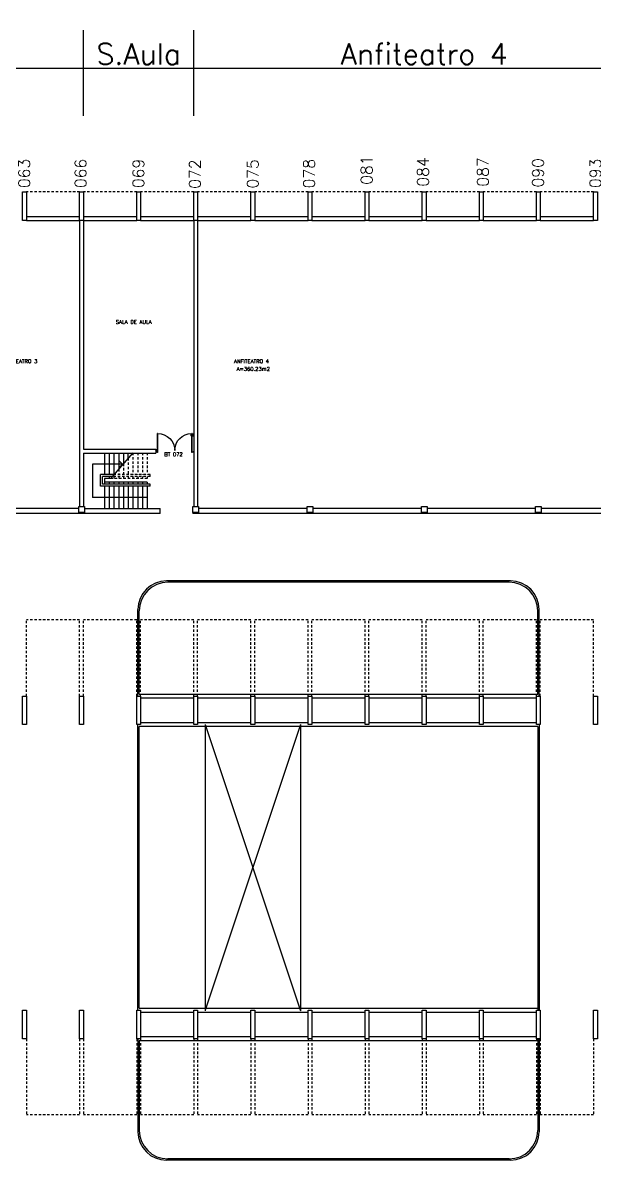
# Model space of a CAD drawing. Header units: millimetres. Extents: x 2860 to 3104, y 1039 to 1134.
# Drawn here: x 2936.1 to 2966.1, y 1073.8 to 1133.6 of the extents above; entities that cross this region are included whole.
import ezdxf
from ezdxf.enums import TextEntityAlignment as Align

# ---------------------------------------------------------------- set-up
doc = ezdxf.new("R2010")
doc.units = ezdxf.units.MM
doc.linetypes.add('HIDDEN2', pattern=[0.1875, 0.125, -0.0625])
for name, color, linetype in [('ALV', 2, 'Continuous'), ('ESC', 1, 'Continuous'), ('ESQ', 2, 'Continuous'), ('ESTR', 3, 'Continuous'), ('NOPILAR1', 2, 'Continuous'), ('PISO', 1, 'Continuous'), ('PROJ', 1, 'HIDDEN2'), ('TEXTO', 2, 'Continuous'), ('TEXTO-CENTRO-CUSTO', 2, 'Continuous'), ('TEXTO-ENDEREÇO', 2, 'Continuous'), ('ÁREA', 2, 'Continuous')]:
    doc.layers.add(name, color=color, linetype=linetype)
doc.styles.add('1', font='romans.shx')
doc.styles.add('NOPILAR', font='simplex.shx', dxfattribs={"height": 0.6})
doc.styles.add('UNB-100', font='simplex.shx', dxfattribs={"height": 0.2})
doc.styles.add('UNB-100-1', font='simplex.shx', dxfattribs={"height": 0.2})
doc.dimstyles.new('1-600', dxfattribs={"dimtxt": 1.1, "dimasz": 2.5, "dimexe": 2, "dimexo": 4, "dimgap": 0.2, "dimtad": 1, "dimdec": 0, "dimzin": 4, "dimdsep": 46, "dimlunit": 6, "dimtxsty": '1', "dimblk1": 'NONE', "dimblk2": 'NONE', "dimsah": 1, "dimcen": 0, "dimclrd": 2, "dimclre": 2, "dimclrt": 2, "dimadec": 0, "dimazin": 0, "dimtfac": 1, "dimtdec": 0, "dimtmove": 2, "dimatfit": 3, "dimldrblk": 'NONE', "dimfxl": 1, "dimtolj": 1, "dimtzin": 0, "dimarcsym": 0})

# ---------------------------------------------------------------- blocks, each defined once
blk = doc.blocks.new('PILB-TTS')
blk.add_lwpolyline([(-0.3, 0.306), (0, 0.306), (0, 0), (-0.3, 0)], close=True)
blk = doc.blocks.new('ESCB-TTS')
at = {"color": 1}
for p, q in [((-2.701, 0.004), (-2.701, -1.143)), ((-2.451, 0.004), (-2.451, -1.143)), ((-1.201, 0.004), (-2.375, -1.343)), ((-2.201, 0.004), (-2.201, -1.143)), ((-1.951, 0.004), (-1.951, -0.856)), ((-1.701, 0.004), (-1.701, -0.57)), ((-1.451, -0.283), (-1.451, 0.004)), ((-2.201, -1.143), (-2.899, -1.143)), ((-2.899, -1.746), (-2.899, -1.143)), ((-0.299, -1.746), (-2.899, -1.746)), ((-2.288, -1.243), (-2.799, -1.243)), ((-2.799, -1.646), (-2.799, -1.243)), ((-0.299, -1.646), (-2.799, -1.646)), ((-2.375, -1.343), (-2.701, -1.343)), ((-2.701, -1.343), (-2.701, -1.646)), ((-1.942, -1.547), (-2.701, -1.547)), ((-2.701, -1.746), (-2.701, -2.897)), ((-2.451, -1.243), (-2.451, -1.343)), ((-2.451, -1.547), (-2.451, -1.646)), ((-2.451, -1.746), (-2.451, -2.897)), ((-2.201, -1.243), (-2.201, -1.343)), ((-2.201, -1.547), (-2.201, -1.646)), ((-2.201, -1.746), (-2.201, -2.897)), ((-1.951, -1.547), (-1.951, -1.646)), ((-1.951, -1.746), (-1.951, -2.897)), ((-1.665, -1.547), (-1.942, -1.547)), ((-0.944, -1.547), (-1.73, -1.547)), ((-1.701, -1.547), (-1.701, -1.646)), ((-1.701, -1.746), (-1.701, -2.897)), ((-1.451, -1.243), (-1.451, -1.343)), ((-1.451, -1.547), (-1.451, -1.646)), ((-1.451, -1.746), (-1.451, -2.897)), ((-1.201, -1.547), (-1.201, -1.646)), ((-1.201, -1.746), (-1.201, -2.897)), ((-0.951, -1.547), (-0.951, -1.646)), ((-0.951, -1.746), (-0.951, -2.897)), ((-0.451, -1.547), (-0.944, -1.547)), ((-0.701, -1.547), (-0.701, -1.646)), ((-0.701, -1.746), (-0.701, -2.897)), ((-0.451, -1.547), (-0.451, -1.646)), ((-0.451, -1.746), (-0.451, -2.897)), ((-0.299, -1.746), (-0.299, -1.646))]:
    blk.add_line(p, q, dxfattribs=at)
at = {"color": 1, "linetype": 'HIDDEN2'}
for p, q in [((-1.201, 0.004), (-1.201, -1.143)), ((-0.951, 0.004), (-0.951, -1.143)), ((-0.701, 0.004), (-0.701, -1.143)), ((-0.451, 0.004), (-0.451, -1.143)), ((-1.701, -0.57), (-1.701, -1.143)), ((-1.451, -0.283), (-1.451, -1.143)), ((-0.299, -1.143), (-2.201, -1.143)), ((-1.951, -0.856), (-1.951, -1.143)), ((-0.299, -1.243), (-0.299, -1.143)), ((-0.451, -1.343), (-2.375, -1.343)), ((-0.299, -1.243), (-2.288, -1.243)), ((-1.951, -1.243), (-1.951, -1.343)), ((-1.701, -1.243), (-1.701, -1.343)), ((-1.201, -1.243), (-1.201, -1.343)), ((-0.951, -1.243), (-0.951, -1.343)), ((-0.701, -1.243), (-0.701, -1.343)), ((-0.451, -1.243), (-0.451, -1.343))]:
    blk.add_line(p, q, dxfattribs=at)
blk = doc.blocks.new('PTDP-TTS')
at = {"color": 2}
for p, q in [((0.084, 0.9), (0.115, 0.9)), ((0.084, -0.1), (0.084, 0.9)), ((0.114, -0.1), (0.114, 0.9)), ((1.884, 0.9), (1.914, 0.9)), ((1.884, -0.1), (1.884, 0.9)), ((1.914, -0.1), (1.914, 0.9)), ((0.084, -0.1), (0.115, -0.1)), ((1.885, -0.101), (1.915, -0.101))]:
    blk.add_line(p, q, dxfattribs=at)
at = {"color": 1}
for centre, radius, start, end in [((0.114, 0.006), 0.892, 0, 90), ((1.899, 0.006), 0.892, 90, 180), ((0.098, 0), 0.098, 180, 270), ((1.896, -0.001), 0.0991, 271.7192, 0)]:
    blk.add_arc(centre, radius, start, end, dxfattribs=at)
at = {"layer": 'ESQ', "color": 1}
for p, q in [((0.044, 0.86), (0.044, 0.77)), ((0.044, 0.86), (0.084, 0.86)), ((0.054, 0.77), (0.044, 0.77)), ((0.054, 0.85), (0.054, 0.77)), ((0.054, 0.85), (0.084, 0.85)), ((0.154, 0.86), (0.114, 0.86)), ((0.144, 0.85), (0.114, 0.85)), ((0.144, 0.85), (0.144, 0.77)), ((0.144, 0.77), (0.154, 0.77)), ((0.154, 0.86), (0.154, 0.77))]:
    blk.add_line(p, q, dxfattribs=at)
blk = doc.blocks.new('*D77')
at = {"layer": 'DEFPOINTS', "color": 0, "transparency": 16777216}
for p in [(2939.308, 1131.18), (2921.108, 1124.68), (2939.308, 1124.68)]:
    blk.add_point(p, dxfattribs=at)
at = {"layer": 'TEXTO-CENTRO-CUSTO', "color": 2, "lineweight": -2, "transparency": 16777216}
for p, q in [((2921.108, 1128.68), (2921.108, 1133.18)), ((2939.308, 1128.68), (2939.308, 1133.18)), ((2921.108, 1131.18), (2939.308, 1131.18))]:
    blk.add_line(p, q, dxfattribs=at)
at = {"layer": 'TEXTO-CENTRO-CUSTO', "color": 2, "transparency": 16777216, "insert": (2930.208, 1131.93), "char_height": 1.1, "attachment_point": 5, "style": '1'}
blk.add_mtext('\\A1;Anfiteatro 3', dxfattribs=at)
blk = doc.blocks.new('_NONE')
at = {"color": 0, "linetype": 'ByBlock'}
blk.add_circle((0, 0), 0.25, dxfattribs=at)
blk = doc.blocks.new('*D79')
at = {"layer": 'DEFPOINTS', "color": 0, "transparency": 16777216}
for p in [(2969.308, 1131.18), (2945.108, 1124.68), (2969.308, 1124.68)]:
    blk.add_point(p, dxfattribs=at)
at = {"layer": 'TEXTO-CENTRO-CUSTO', "color": 2, "lineweight": -2, "transparency": 16777216}
for p, q in [((2945.108, 1128.68), (2945.108, 1133.18)), ((2969.308, 1128.68), (2969.308, 1133.18)), ((2945.108, 1131.18), (2969.308, 1131.18))]:
    blk.add_line(p, q, dxfattribs=at)
at = {"layer": 'TEXTO-CENTRO-CUSTO', "color": 2, "transparency": 16777216, "insert": (2957.208, 1131.93), "char_height": 1.1, "attachment_point": 5, "style": '1'}
blk.add_mtext('\\A1;Anfiteatro 4', dxfattribs=at)
blk = doc.blocks.new('*D80')
at = {"layer": 'DEFPOINTS', "color": 0, "transparency": 16777216}
for p in [(2945.108, 1131.18), (2939.308, 1124.68), (2945.108, 1124.68)]:
    blk.add_point(p, dxfattribs=at)
at = {"layer": 'TEXTO-CENTRO-CUSTO', "color": 2, "lineweight": -2, "transparency": 16777216}
for p, q in [((2939.308, 1128.68), (2939.308, 1133.18)), ((2945.108, 1128.68), (2945.108, 1133.18)), ((2939.308, 1131.18), (2945.108, 1131.18))]:
    blk.add_line(p, q, dxfattribs=at)
at = {"layer": 'TEXTO-CENTRO-CUSTO', "color": 2, "transparency": 16777216, "insert": (2942.208, 1131.93), "char_height": 1.1, "attachment_point": 5, "style": '1'}
blk.add_mtext('\\A1;S.Aula', dxfattribs=at)

msp = doc.modelspace()

# ---------------------------------------------------------------- linework, layer by layer
at = {"layer": 'ALV'}
for p, q in [((2936.308, 1123.38), (2939.108, 1123.38)), ((2936.308, 1123.18), (2939.108, 1123.18)), ((2939.108, 1123.18), (2939.108, 1108.144)), ((2939.308, 1123.38), (2942.108, 1123.38)), ((2939.308, 1123.18), (2939.308, 1111.156)), ((2939.308, 1123.18), (2942.108, 1123.18)), ((2942.308, 1123.38), (2945.108, 1123.38)), ((2942.308, 1123.18), (2945.108, 1123.18)), ((2945.108, 1123.18), (2945.108, 1108.144)), ((2945.308, 1123.38), (2948.108, 1123.38)), ((2945.308, 1123.18), (2945.308, 1108.144)), ((2945.308, 1123.18), (2948.108, 1123.18)), ((2948.308, 1123.38), (2951.108, 1123.38)), ((2948.308, 1123.18), (2951.108, 1123.18)), ((2951.308, 1123.38), (2954.108, 1123.38)), ((2951.308, 1123.18), (2954.108, 1123.18)), ((2954.308, 1123.38), (2957.108, 1123.38)), ((2954.308, 1123.18), (2957.108, 1123.18)), ((2957.308, 1123.38), (2960.108, 1123.38)), ((2957.308, 1123.18), (2960.108, 1123.18)), ((2960.308, 1123.38), (2963.108, 1123.38)), ((2960.308, 1123.18), (2963.108, 1123.18)), ((2963.308, 1123.38), (2966.108, 1123.38)), ((2963.308, 1123.18), (2966.108, 1123.18)), ((2939.308, 1111.156), (2943.112, 1111.156)), ((2939.308, 1110.956), (2943.112, 1110.956)), ((2939.308, 1110.956), (2939.308, 1108.144)), ((2943.112, 1111.156), (2943.112, 1110.956)), ((2939.208, 1107.789), (2933.21, 1107.789)), ((2939.058, 1108.039), (2933.358, 1108.039)), ((2943.335, 1107.789), (2938.859, 1107.789)), ((2939.358, 1108.039), (2943.335, 1108.039)), ((2943.335, 1107.789), (2943.335, 1108.039)), ((2945.058, 1107.838), (2945.058, 1107.789)), ((2951.208, 1107.789), (2945.058, 1107.789)), ((2951.058, 1108.039), (2945.358, 1108.039)), ((2957.208, 1107.789), (2951.21, 1107.789)), ((2957.058, 1108.039), (2951.358, 1108.039)), ((2963.208, 1107.789), (2957.21, 1107.789)), ((2963.058, 1108.039), (2957.358, 1108.039)), ((2969.358, 1107.789), (2963.21, 1107.789)), ((2969.058, 1108.039), (2963.358, 1108.039))]:
    msp.add_line(p, q, dxfattribs=at)
at = {"layer": 'ESC'}
for p, q in [((2939.784, 1110.366), (2939.784, 1108.615)), ((2941.363, 1110.366), (2939.784, 1110.366)), ((2941.363, 1110.366), (2941.186, 1110.543)), ((2941.363, 1110.366), (2941.186, 1110.19)), ((2942.66, 1108.615), (2939.784, 1108.615))]:
    msp.add_line(p, q, dxfattribs=at)
at = {"layer": 'ESQ'}
for p, q in [((2944.954, 1111.949), (2944.994, 1111.949)), ((2944.954, 1111.949), (2944.954, 1111.859)), ((2944.964, 1111.859), (2944.954, 1111.859)), ((2944.964, 1111.939), (2944.964, 1111.859)), ((2944.964, 1111.939), (2944.994, 1111.939)), ((2945.064, 1111.949), (2945.024, 1111.949)), ((2945.054, 1111.939), (2945.024, 1111.939)), ((2945.054, 1111.939), (2945.054, 1111.859)), ((2945.054, 1111.859), (2945.064, 1111.859)), ((2945.064, 1111.949), (2945.064, 1111.859))]:
    msp.add_line(p, q, dxfattribs=at)
at = {"layer": 'ESTR'}
for points in [[(2936.308, 1124.68), (2936.308, 1123.18), (2936.108, 1123.18), (2936.108, 1124.68)], [(2939.308, 1124.68), (2939.308, 1123.18), (2939.108, 1123.18), (2939.108, 1124.68)], [(2942.308, 1124.68), (2942.308, 1123.18), (2942.108, 1123.18), (2942.108, 1124.68)], [(2945.308, 1124.68), (2945.308, 1123.18), (2945.108, 1123.18), (2945.108, 1124.68)], [(2948.308, 1124.68), (2948.308, 1123.18), (2948.108, 1123.18), (2948.108, 1124.68)], [(2951.308, 1124.68), (2951.308, 1123.18), (2951.108, 1123.18), (2951.108, 1124.68)], [(2954.308, 1124.68), (2954.308, 1123.18), (2954.108, 1123.18), (2954.108, 1124.68)], [(2957.308, 1124.68), (2957.308, 1123.18), (2957.108, 1123.18), (2957.108, 1124.68)], [(2960.308, 1124.68), (2960.308, 1123.18), (2960.108, 1123.18), (2960.108, 1124.68)], [(2963.308, 1124.68), (2963.308, 1123.18), (2963.108, 1123.18), (2963.108, 1124.68)], [(2966.308, 1124.68), (2966.308, 1123.18), (2966.108, 1123.18), (2966.108, 1124.68)], [(2936.308, 1098.188), (2936.308, 1096.688), (2936.108, 1096.688), (2936.108, 1098.188)], [(2939.308, 1098.188), (2939.308, 1096.688), (2939.108, 1096.688), (2939.108, 1098.188)], [(2942.308, 1098.188), (2942.308, 1096.688), (2942.108, 1096.688), (2942.108, 1098.188)], [(2945.308, 1098.188), (2945.308, 1096.688), (2945.108, 1096.688), (2945.108, 1098.188)], [(2948.308, 1098.188), (2948.308, 1096.688), (2948.108, 1096.688), (2948.108, 1098.188)], [(2951.308, 1098.188), (2951.308, 1096.688), (2951.108, 1096.688), (2951.108, 1098.188)], [(2954.308, 1098.188), (2954.308, 1096.688), (2954.108, 1096.688), (2954.108, 1098.188)], [(2957.308, 1098.188), (2957.308, 1096.688), (2957.108, 1096.688), (2957.108, 1098.188)], [(2960.308, 1098.188), (2960.308, 1096.688), (2960.108, 1096.688), (2960.108, 1098.188)], [(2963.308, 1098.188), (2963.308, 1096.688), (2963.108, 1096.688), (2963.108, 1098.188)], [(2966.308, 1098.188), (2966.308, 1096.688), (2966.108, 1096.688), (2966.108, 1098.188)], [(2936.308, 1081.678), (2936.308, 1080.178), (2936.108, 1080.178), (2936.108, 1081.678)], [(2939.308, 1081.678), (2939.308, 1080.178), (2939.108, 1080.178), (2939.108, 1081.678)], [(2942.308, 1081.678), (2942.308, 1080.178), (2942.108, 1080.178), (2942.108, 1081.678)], [(2945.308, 1081.678), (2945.308, 1080.178), (2945.108, 1080.178), (2945.108, 1081.678)], [(2948.308, 1081.678), (2948.308, 1080.178), (2948.108, 1080.178), (2948.108, 1081.678)], [(2951.308, 1081.678), (2951.308, 1080.178), (2951.108, 1080.178), (2951.108, 1081.678)], [(2954.308, 1081.678), (2954.308, 1080.178), (2954.108, 1080.178), (2954.108, 1081.678)], [(2957.308, 1081.678), (2957.308, 1080.178), (2957.108, 1080.178), (2957.108, 1081.678)], [(2960.308, 1081.678), (2960.308, 1080.178), (2960.108, 1080.178), (2960.108, 1081.678)], [(2963.308, 1081.678), (2963.308, 1080.178), (2963.108, 1080.178), (2963.108, 1081.678)], [(2966.308, 1081.678), (2966.308, 1080.178), (2966.108, 1080.178), (2966.108, 1081.678)]]:
    msp.add_lwpolyline(points, close=True, dxfattribs=at)
at = {"layer": 'PISO'}
for p, q in [((2961.743, 1104.239), (2943.673, 1104.239)), ((2961.673, 1104.169), (2943.743, 1104.169)), ((2942.173, 1098.188), (2942.173, 1102.739)), ((2942.243, 1098.288), (2942.243, 1102.669)), ((2963.173, 1098.288), (2963.173, 1102.669)), ((2963.243, 1098.188), (2963.243, 1102.739)), ((2942.173, 1081.678), (2942.173, 1096.688)), ((2942.243, 1081.778), (2942.243, 1096.588)), ((2945.708, 1096.688), (2950.706, 1081.645)), ((2945.708, 1096.688), (2945.708, 1081.655)), ((2950.718, 1096.688), (2945.708, 1081.678)), ((2950.718, 1096.688), (2950.718, 1081.685)), ((2963.173, 1096.588), (2963.173, 1081.678)), ((2963.243, 1096.688), (2963.243, 1081.678)), ((2942.173, 1080.178), (2942.173, 1075.295)), ((2963.173, 1080.178), (2963.173, 1075.365)), ((2963.243, 1080.178), (2963.243, 1075.295)), ((2942.243, 1080.078), (2942.243, 1075.365)), ((2961.743, 1073.795), (2943.673, 1073.795)), ((2961.673, 1073.865), (2943.743, 1073.865))]:
    msp.add_line(p, q, dxfattribs=at)
at = {"layer": 'PISO', "color": 1}
for p, q in [((2942.243, 1098.288), (2963.173, 1098.288)), ((2942.308, 1098.088), (2945.108, 1098.088)), ((2945.308, 1098.088), (2948.108, 1098.088)), ((2948.308, 1098.088), (2951.108, 1098.088)), ((2951.308, 1098.088), (2954.108, 1098.088)), ((2954.308, 1098.088), (2957.108, 1098.088)), ((2957.308, 1098.088), (2960.108, 1098.088)), ((2960.308, 1098.088), (2963.108, 1098.088)), ((2963.173, 1096.588), (2942.243, 1096.588)), ((2945.108, 1096.788), (2942.308, 1096.788)), ((2948.108, 1096.788), (2945.308, 1096.788)), ((2951.108, 1096.788), (2948.308, 1096.788)), ((2954.108, 1096.788), (2951.308, 1096.788)), ((2957.108, 1096.788), (2954.308, 1096.788)), ((2960.108, 1096.788), (2957.308, 1096.788)), ((2963.108, 1096.788), (2960.308, 1096.788)), ((2942.243, 1081.778), (2963.173, 1081.778)), ((2942.308, 1081.578), (2945.108, 1081.578)), ((2945.308, 1081.578), (2948.108, 1081.578)), ((2948.308, 1081.578), (2951.108, 1081.578)), ((2951.308, 1081.578), (2954.108, 1081.578)), ((2954.308, 1081.578), (2957.108, 1081.578)), ((2957.308, 1081.578), (2960.108, 1081.578)), ((2960.308, 1081.578), (2963.108, 1081.578)), ((2945.108, 1080.278), (2942.308, 1080.278)), ((2948.108, 1080.278), (2945.308, 1080.278)), ((2951.108, 1080.278), (2948.308, 1080.278)), ((2954.108, 1080.278), (2951.308, 1080.278)), ((2957.108, 1080.278), (2954.308, 1080.278)), ((2960.108, 1080.278), (2957.308, 1080.278)), ((2963.108, 1080.278), (2960.308, 1080.278)), ((2963.173, 1080.078), (2942.243, 1080.078))]:
    msp.add_line(p, q, dxfattribs=at)
at = {"layer": 'PISO'}
for centre, start, end in [((2943.673, 1102.739), 90, 180), ((2943.743, 1102.669), 90, 180), ((2961.673, 1102.669), 0, 90), ((2961.743, 1102.739), 0, 90), ((2943.743, 1075.365), 180, 270), ((2961.673, 1075.365), 270, 0), ((2943.673, 1075.295), 180, 270), ((2961.743, 1075.295), 270, 0)]:
    msp.add_arc(centre, 1.5, start, end, dxfattribs=at)
at = {"layer": 'PROJ'}
for p, q in [((2939.108, 1124.68), (2936.308, 1124.68)), ((2942.108, 1124.68), (2939.308, 1124.68)), ((2945.108, 1124.68), (2942.308, 1124.68)), ((2948.108, 1124.68), (2945.308, 1124.68)), ((2951.108, 1124.68), (2948.308, 1124.68)), ((2954.108, 1124.68), (2951.308, 1124.68)), ((2957.108, 1124.68), (2954.308, 1124.68)), ((2960.108, 1124.68), (2957.308, 1124.68)), ((2963.108, 1124.68), (2960.308, 1124.68)), ((2966.108, 1124.68), (2963.308, 1124.68)), ((2936.308, 1098.188), (2936.308, 1102.188)), ((2939.108, 1102.188), (2936.308, 1102.188)), ((2939.108, 1098.188), (2939.108, 1102.188)), ((2942.108, 1102.188), (2939.308, 1102.188)), ((2939.308, 1098.188), (2939.308, 1102.188)), ((2942.108, 1098.188), (2942.108, 1102.188)), ((2942.308, 1098.188), (2942.308, 1102.188)), ((2945.108, 1102.188), (2942.308, 1102.188)), ((2945.108, 1098.188), (2945.108, 1102.188)), ((2945.308, 1098.188), (2945.308, 1102.188)), ((2948.108, 1102.188), (2945.308, 1102.188)), ((2948.108, 1098.188), (2948.108, 1102.188)), ((2948.308, 1098.188), (2948.308, 1102.188)), ((2951.108, 1102.188), (2948.308, 1102.188)), ((2951.108, 1098.188), (2951.108, 1102.188)), ((2951.308, 1098.188), (2951.308, 1102.188)), ((2954.108, 1102.188), (2951.308, 1102.188)), ((2954.108, 1098.188), (2954.108, 1102.188)), ((2957.108, 1102.188), (2954.308, 1102.188)), ((2954.308, 1098.188), (2954.308, 1102.188)), ((2957.108, 1098.188), (2957.108, 1102.188)), ((2957.308, 1098.188), (2957.308, 1102.188)), ((2960.108, 1102.188), (2957.308, 1102.188)), ((2960.108, 1098.188), (2960.108, 1102.188)), ((2963.108, 1102.188), (2960.308, 1102.188)), ((2960.308, 1098.188), (2960.308, 1102.188)), ((2963.108, 1098.188), (2963.108, 1102.188)), ((2963.308, 1098.188), (2963.308, 1102.188)), ((2966.108, 1102.188), (2963.308, 1102.188)), ((2966.108, 1098.188), (2966.108, 1102.188)), ((2936.308, 1080.178), (2936.308, 1076.178)), ((2939.108, 1080.178), (2939.108, 1076.178)), ((2939.308, 1080.178), (2939.308, 1076.178)), ((2942.108, 1080.178), (2942.108, 1076.178)), ((2942.308, 1080.178), (2942.308, 1076.178)), ((2945.108, 1080.178), (2945.108, 1076.178)), ((2945.308, 1080.178), (2945.308, 1076.178)), ((2948.108, 1080.178), (2948.108, 1076.178)), ((2948.308, 1080.178), (2948.308, 1076.178)), ((2951.108, 1080.178), (2951.108, 1076.178)), ((2951.308, 1080.178), (2951.308, 1076.178)), ((2954.108, 1080.178), (2954.108, 1076.178)), ((2954.308, 1080.178), (2954.308, 1076.178)), ((2957.108, 1080.178), (2957.108, 1076.178)), ((2957.308, 1080.178), (2957.308, 1076.178)), ((2960.108, 1080.178), (2960.108, 1076.178)), ((2960.308, 1080.178), (2960.308, 1076.178)), ((2963.108, 1080.178), (2963.108, 1076.178)), ((2963.308, 1080.178), (2963.308, 1076.178)), ((2966.108, 1080.178), (2966.108, 1076.178)), ((2939.108, 1076.178), (2936.308, 1076.178)), ((2942.108, 1076.178), (2939.308, 1076.178)), ((2945.108, 1076.178), (2942.308, 1076.178)), ((2948.108, 1076.178), (2945.308, 1076.178)), ((2951.108, 1076.178), (2948.308, 1076.178)), ((2954.108, 1076.178), (2951.308, 1076.178)), ((2957.108, 1076.178), (2954.308, 1076.178)), ((2960.108, 1076.178), (2957.308, 1076.178)), ((2963.108, 1076.178), (2960.308, 1076.178)), ((2966.108, 1076.178), (2963.308, 1076.178))]:
    msp.add_line(p, q, dxfattribs=at)

# ---------------------------------------------------------------- block references
at = {"color": 7}
msp.add_blockref('ESCB-TTS', (2943.111, 1110.968), dxfattribs=at)
at = {"layer": 'ESQ', "xscale": -1}
msp.add_blockref('PTDP-TTS', (2945.108, 1111.089), dxfattribs=at)
at = {"layer": 'ESTR', "color": 7}
for p in [(2939.358, 1107.838), (2945.358, 1107.838)]:
    msp.add_blockref('PILB-TTS', p, dxfattribs=at)
at = {"layer": 'ESTR', "color": 9}
for p in [(2951.358, 1107.838), (2957.358, 1107.838), (2963.358, 1107.838)]:
    msp.add_blockref('PILB-TTS', p, dxfattribs=at)

# ---------------------------------------------------------------- texts
at = {"layer": 'NOPILAR1', "style": 'NOPILAR'}
for s, p in [('063', (2936.495, 1124.88)), ('063', (2936.495, 1124.88)), ('066', (2939.459, 1124.88)), ('066', (2939.459, 1124.88)), ('069', (2942.497, 1124.88)), ('069', (2942.497, 1124.88)), ('072', (2945.461, 1124.844)), ('072', (2945.461, 1124.844)), ('075', (2948.5, 1124.855)), ('075', (2948.5, 1124.855)), ('078', (2951.465, 1124.867)), ('078', (2951.465, 1124.867)), ('081', (2954.484, 1125.053)), ('081', (2954.484, 1125.053)), ('084', (2957.447, 1124.955)), ('084', (2957.447, 1124.955)), ('087', (2960.589, 1124.955)), ('087', (2960.589, 1124.955)), ('090', (2963.486, 1124.913)), ('090', (2963.486, 1124.913)), ('093', (2966.506, 1124.886)), ('093', (2966.506, 1124.886))]:
    msp.add_text(s, height=0.6, rotation=90, dxfattribs=at).set_placement(p)
at = {"layer": 'TEXTO', "style": 'UNB-100'}
for s, p in [('SALA DE AULA', (2941.01, 1117.747)), ('ANFITEATRO 3', (2935.052, 1115.682)), ('ANFITEATRO 4', (2947.222, 1115.682))]:
    msp.add_text(s, height=0.2, dxfattribs=at).set_placement(p)
at = {"layer": 'TEXTO-ENDEREÇO', "style": 'UNB-100-1'}
msp.add_text('BT 072', height=0.2, dxfattribs=at).set_placement((2943.556, 1110.789))
at = {"layer": 'ÁREA', "style": 'UNB-100'}
msp.add_text('A=360.23m2', height=0.2, dxfattribs=at).set_placement((2948.226, 1115.279), align=Align.CENTER)

# ---------------------------------------------------------------- dimensions: what is measured, and where the dimension line sits
at = {"layer": 'TEXTO-CENTRO-CUSTO'}
for base, p1, p2, text, picture, middle in [((2939.308, 1131.18), (2921.108, 1124.68), (2939.308, 1124.68), 'Anfiteatro 3', '*D77', (2930.208, 1131.93)), ((2969.308, 1131.18), (2945.108, 1124.68), (2969.308, 1124.68), 'Anfiteatro 4', '*D79', (2957.208, 1131.93)), ((2945.108, 1131.18), (2939.308, 1124.68), (2945.108, 1124.68), 'S.Aula', '*D80', (2942.208, 1131.93))]:
    dim = msp.add_linear_dim(base=base, p1=p1, p2=p2, text=text, dimstyle='1-600', dxfattribs=at)
    dim.commit()
    dim.dimension.update_dxf_attribs({"geometry": picture, "text_midpoint": middle})

doc.saveas('drawing.dxf')
